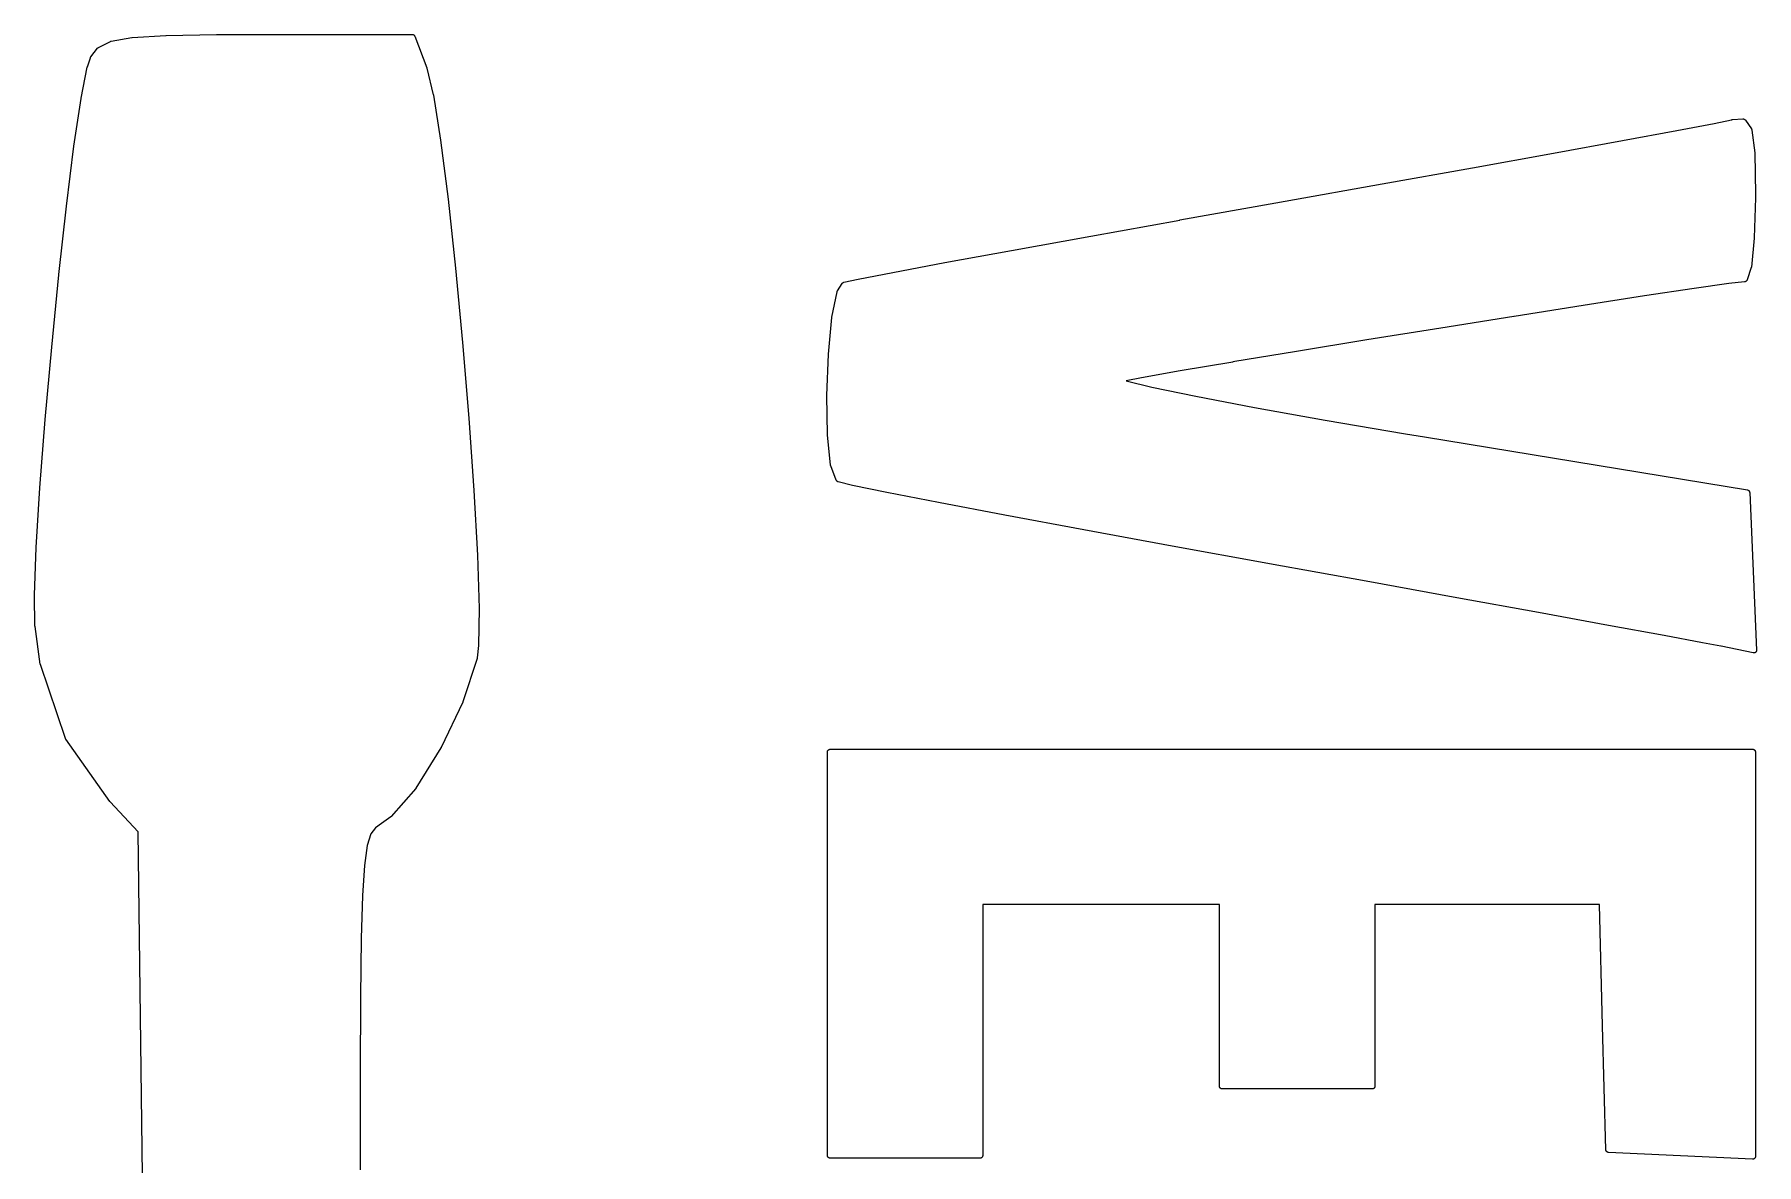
# Model space of a CAD drawing. Extents: x -1.2 to 49.3, y 2.3 to 45.6.
# Drawn here: x 37.21 to 40.371, y 19.074 to 21.149 of the extents above; entities that cross this region are included whole.
import ezdxf

# ---------------------------------------------------------------- set-up
doc = ezdxf.new("R2010")
doc.units = 0
doc.layers.add('BLACK', color=7, linetype='CONTINUOUS')

msp = doc.modelspace()

# ---------------------------------------------------------------- linework, layer by layer
at = {"layer": 'BLACK', "linetype": 'CONTINUOUS'}
for p, q in [((37.3893, 21.1436), (37.451, 21.1473)), ((37.451, 21.1473), (37.4511, 21.1473)), ((37.4511, 21.1473), (37.4512, 21.1473)), ((37.4512, 21.1473), (37.4513, 21.1473)), ((37.4513, 21.1473), (37.5438, 21.1488)), ((37.5438, 21.1488), (37.5439, 21.1488)), ((37.5439, 21.1488), (37.6207, 21.149)), ((37.6207, 21.149), (37.9033, 21.149)), ((37.9033, 21.149), (37.9033, 21.149)), ((37.9033, 21.149), (37.9034, 21.149)), ((37.9034, 21.149), (37.9038, 21.1489)), ((37.9038, 21.1489), (37.9042, 21.1489)), ((37.9042, 21.1489), (37.9043, 21.1489)), ((37.9043, 21.1489), (37.9044, 21.1489)), ((37.9044, 21.1489), (37.9047, 21.1487)), ((37.9047, 21.1487), (37.9052, 21.1486)), ((37.9052, 21.1486), (37.9052, 21.1486)), ((37.9052, 21.1486), (37.9053, 21.1485)), ((37.9053, 21.1485), (37.9056, 21.1483)), ((37.9056, 21.1483), (37.906, 21.1481)), ((37.906, 21.1481), (37.9061, 21.1481)), ((37.9061, 21.1481), (37.9061, 21.1481)), ((37.9061, 21.1481), (37.9065, 21.1478)), ((37.9065, 21.1478), (37.9068, 21.1475)), ((37.9068, 21.1475), (37.9068, 21.1475)), ((37.9068, 21.1475), (37.9068, 21.1474)), ((37.9068, 21.1474), (37.9071, 21.1471)), ((37.9071, 21.1471), (37.9074, 21.1467)), ((37.9074, 21.1467), (37.9074, 21.1467)), ((37.9074, 21.1467), (37.9074, 21.1466)), ((37.9074, 21.1466), (37.9076, 21.1462)), ((37.3132, 21.1076), (37.3256, 21.1237)), ((37.3256, 21.1237), (37.3257, 21.1237)), ((37.3257, 21.1237), (37.3258, 21.1238)), ((37.3258, 21.1239), (37.3261, 21.1241)), ((37.3258, 21.1238), (37.3258, 21.1239)), ((37.3261, 21.1241), (37.3264, 21.1244)), ((37.3264, 21.1244), (37.3265, 21.1245)), ((37.3265, 21.1245), (37.3268, 21.1248)), ((37.3265, 21.1245), (37.3265, 21.1245)), ((37.3268, 21.1248), (37.3272, 21.125)), ((37.3272, 21.125), (37.3273, 21.125)), ((37.3273, 21.1251), (37.3491, 21.1361)), ((37.3273, 21.125), (37.3273, 21.1251)), ((37.3491, 21.1361), (37.3492, 21.1362)), ((37.3492, 21.1362), (37.3493, 21.1362)), ((37.3493, 21.1362), (37.3495, 21.1363)), ((37.3495, 21.1363), (37.3498, 21.1364)), ((37.3498, 21.1364), (37.3501, 21.1365)), ((37.3501, 21.1365), (37.3503, 21.1365)), ((37.3503, 21.1365), (37.3505, 21.1366)), ((37.3505, 21.1366), (37.3887, 21.1435)), ((37.3887, 21.1435), (37.3887, 21.1435)), ((37.3887, 21.1435), (37.389, 21.1435)), ((37.389, 21.1435), (37.3893, 21.1436)), ((37.9076, 21.1462), (37.9078, 21.1459)), ((37.9078, 21.1459), (37.9078, 21.1458)), ((37.9078, 21.1458), (37.9079, 21.1458)), ((37.9079, 21.1458), (37.9298, 21.0876)), ((37.2954, 21.0318), (37.3067, 21.0891)), ((37.3067, 21.0891), (37.3068, 21.0892)), ((37.3068, 21.0895), (37.3069, 21.0898)), ((37.3068, 21.0892), (37.3068, 21.0895)), ((37.3069, 21.0898), (37.3125, 21.1061)), ((37.3125, 21.1062), (37.3126, 21.1065)), ((37.3125, 21.1061), (37.3125, 21.1062)), ((37.3126, 21.1065), (37.3127, 21.1067)), ((37.3127, 21.1067), (37.3128, 21.1069)), ((37.3128, 21.1069), (37.3129, 21.1071)), ((37.3129, 21.1071), (37.3131, 21.1073)), ((37.3131, 21.1073), (37.3132, 21.1076)), ((37.9298, 21.0876), (37.9299, 21.0875)), ((37.9299, 21.0875), (37.9299, 21.0872)), ((37.9299, 21.0872), (37.93, 21.087)), ((37.93, 21.087), (37.9419, 21.0381)), ((37.2824, 20.9439), (37.2953, 21.0315)), ((37.2953, 21.0315), (37.2954, 21.0316)), ((37.2954, 21.0317), (37.2954, 21.0318)), ((37.2954, 21.0316), (37.2954, 21.0317)), ((37.9419, 21.0381), (37.942, 21.038)), ((37.942, 21.038), (37.942, 21.0378)), ((37.942, 21.0378), (37.942, 21.0377)), ((37.942, 21.0377), (37.9552, 20.955)), ((40.2928, 20.9857), (40.3246, 20.9923)), ((40.3246, 20.9923), (40.3253, 20.9925)), ((40.3253, 20.9925), (40.3254, 20.9926)), ((40.3254, 20.9926), (40.3262, 20.9927)), ((40.3262, 20.9927), (40.3263, 20.9927)), ((40.3263, 20.9927), (40.3457, 20.9939)), ((40.3263, 20.9927), (40.3263, 20.9927)), ((40.3263, 20.9927), (40.3263, 20.9927)), ((40.3263, 20.9927), (40.3263, 20.9927)), ((40.3457, 20.9939), (40.3458, 20.9939)), ((40.3458, 20.9939), (40.3459, 20.9939)), ((40.3459, 20.9939), (40.3459, 20.9939)), ((40.3459, 20.9939), (40.3463, 20.9939)), ((40.3463, 20.9939), (40.3467, 20.9939)), ((40.3467, 20.9939), (40.3468, 20.9938)), ((40.3468, 20.9938), (40.3469, 20.9938)), ((40.3469, 20.9938), (40.3473, 20.9937)), ((40.3473, 20.9937), (40.3477, 20.9936)), ((40.3477, 20.9936), (40.3478, 20.9936)), ((40.3478, 20.9936), (40.3479, 20.9935)), ((40.3479, 20.9935), (40.3482, 20.9934)), ((40.3482, 20.9934), (40.3486, 20.9932)), ((40.3486, 20.9932), (40.3486, 20.9931)), ((40.3486, 20.9931), (40.3487, 20.9931)), ((40.3487, 20.9931), (40.349, 20.9928)), ((40.349, 20.9928), (40.3494, 20.9926)), ((40.3494, 20.9926), (40.3494, 20.9926)), ((40.3494, 20.9926), (40.3495, 20.9925)), ((40.3495, 20.9925), (40.3497, 20.9922)), ((40.3497, 20.9922), (40.35, 20.9919)), ((40.35, 20.9919), (40.3501, 20.9918)), ((40.3501, 20.9918), (40.3501, 20.9917)), ((40.3501, 20.9917), (40.3613, 20.9756)), ((40.1246, 20.9542), (40.2245, 20.9727)), ((40.2245, 20.9727), (40.2928, 20.9857)), ((40.2245, 20.9727), (40.2245, 20.9727)), ((40.3613, 20.9756), (40.3613, 20.9755)), ((40.3613, 20.9755), (40.3614, 20.9753)), ((40.3614, 20.9753), (40.3615, 20.9752)), ((40.3615, 20.9752), (40.3617, 20.9749)), ((40.3617, 20.9749), (40.3618, 20.9746)), ((40.3618, 20.9746), (40.3619, 20.9744)), ((40.3619, 20.9744), (40.3619, 20.9743)), ((40.3619, 20.9743), (40.362, 20.974)), ((40.362, 20.974), (40.3621, 20.9737)), ((40.3621, 20.9737), (40.3621, 20.9735)), ((40.3621, 20.9735), (40.3621, 20.9733)), ((40.3621, 20.9733), (40.3673, 20.9316)), ((37.2686, 20.8335), (37.2824, 20.9438)), ((37.2824, 20.9438), (37.2824, 20.9439)), ((37.2824, 20.9439), (37.2824, 20.9439)), ((37.2824, 20.9439), (37.2824, 20.9439)), ((37.9552, 20.955), (37.9552, 20.9549)), ((37.9552, 20.9549), (37.9552, 20.9549)), ((37.9552, 20.9549), (37.9552, 20.9549)), ((37.9552, 20.9549), (37.969, 20.8463)), ((39.8492, 20.9042), (39.9978, 20.931)), ((39.9978, 20.931), (40.1245, 20.9542)), ((39.9978, 20.931), (39.9978, 20.931)), ((40.1245, 20.9542), (40.1246, 20.9542)), ((40.3673, 20.9316), (40.3673, 20.9316)), ((40.3673, 20.9316), (40.3673, 20.9313)), ((40.3673, 20.9313), (40.3673, 20.9311)), ((40.3673, 20.9311), (40.3687, 20.8558)), ((39.6835, 20.8744), (39.8491, 20.9041)), ((39.8491, 20.9041), (39.8492, 20.9042)), ((39.8491, 20.9041), (39.8491, 20.9041)), ((39.8492, 20.9042), (39.8492, 20.9042)), ((39.8492, 20.9042), (39.8492, 20.9042)), ((39.5055, 20.8427), (39.6835, 20.8744)), ((39.6835, 20.8744), (39.6835, 20.8744)), ((39.6835, 20.8744), (39.6835, 20.8744)), ((37.2548, 20.708), (37.2686, 20.8334)), ((37.2686, 20.8334), (37.2686, 20.8335)), ((37.969, 20.8463), (37.969, 20.8463)), ((37.969, 20.8463), (37.969, 20.8463)), ((37.969, 20.8463), (37.969, 20.8463)), ((37.969, 20.8463), (37.9827, 20.7198)), ((39.312, 20.8083), (39.4883, 20.8397)), ((39.4883, 20.8397), (39.4883, 20.8397)), ((39.4883, 20.8397), (39.4883, 20.8397)), ((39.4883, 20.8397), (39.4883, 20.8397)), ((39.4883, 20.8397), (39.4884, 20.8397)), ((39.4884, 20.8397), (39.5055, 20.8427)), ((39.4884, 20.8397), (39.4884, 20.8397)), ((39.5055, 20.8427), (39.5055, 20.8427)), ((40.3687, 20.849), (40.3666, 20.7756)), ((40.3687, 20.8558), (40.3687, 20.8557)), ((40.3687, 20.8557), (40.3687, 20.8557)), ((40.3687, 20.8557), (40.3687, 20.8557)), ((40.3687, 20.8557), (40.3687, 20.8491)), ((40.3687, 20.8491), (40.3687, 20.849)), ((40.3687, 20.849), (40.3687, 20.849)), ((40.3687, 20.849), (40.3687, 20.849)), ((39.1487, 20.7789), (39.3119, 20.8082)), ((39.3119, 20.8082), (39.312, 20.8083)), ((39.312, 20.8083), (39.312, 20.8083)), ((39.0033, 20.7525), (39.1486, 20.7789)), ((39.1486, 20.7789), (39.1487, 20.7789)), ((40.3666, 20.7752), (40.3612, 20.7219)), ((40.3666, 20.7756), (40.3666, 20.7755)), ((40.3666, 20.7755), (40.3666, 20.7753)), ((40.3666, 20.7753), (40.3666, 20.7752)), ((38.8806, 20.73), (39.0033, 20.7525)), ((39.0033, 20.7525), (39.0033, 20.7525)), ((39.0033, 20.7525), (39.0033, 20.7525)), ((37.2415, 20.575), (37.2548, 20.7079)), ((37.2548, 20.7079), (37.2548, 20.708)), ((37.2548, 20.708), (37.2548, 20.708)), ((37.9827, 20.7198), (37.9827, 20.7197)), ((37.9827, 20.7197), (37.9827, 20.7197)), ((37.9827, 20.7197), (37.9957, 20.5833)), ((38.722, 20.6999), (38.7852, 20.7122)), ((38.7852, 20.7122), (38.7853, 20.7122)), ((38.7853, 20.7122), (38.8805, 20.73)), ((38.7853, 20.7122), (38.7853, 20.7122)), ((38.8805, 20.73), (38.8806, 20.73)), ((38.8806, 20.73), (38.8806, 20.73)), ((40.3609, 20.7208), (40.3533, 20.6983)), ((40.361, 20.7209), (40.3609, 20.7209)), ((40.3609, 20.7209), (40.3609, 20.7208)), ((40.3611, 20.7214), (40.361, 20.7209)), ((40.3612, 20.7218), (40.3611, 20.7214)), ((40.3612, 20.7219), (40.3612, 20.7219)), ((40.3612, 20.7219), (40.3612, 20.7218)), ((40.3612, 20.7218), (40.3612, 20.7218)), ((38.6736, 20.6301), (38.6832, 20.6766)), ((38.6832, 20.6767), (38.6833, 20.6771)), ((38.6832, 20.6766), (38.6832, 20.6767)), ((38.6833, 20.6771), (38.6834, 20.6775)), ((38.6834, 20.6775), (38.6835, 20.6775)), ((38.6835, 20.6776), (38.6837, 20.678)), ((38.6835, 20.6775), (38.6835, 20.6776)), ((38.6837, 20.678), (38.6839, 20.6783)), ((38.6839, 20.6783), (38.6926, 20.692)), ((38.6926, 20.692), (38.6929, 20.6924)), ((38.6926, 20.692), (38.6926, 20.692)), ((38.6929, 20.6924), (38.6932, 20.6928)), ((38.6932, 20.6928), (38.6936, 20.6931)), ((38.6932, 20.6928), (38.6932, 20.6928)), ((38.6932, 20.6928), (38.6932, 20.6928)), ((38.6936, 20.6931), (38.6939, 20.6934)), ((38.6939, 20.6934), (38.694, 20.6934)), ((38.694, 20.6934), (38.6945, 20.6937)), ((38.694, 20.6934), (38.694, 20.6934)), ((38.6945, 20.6937), (38.6948, 20.6939)), ((38.6948, 20.6939), (38.6953, 20.694)), ((38.6948, 20.6939), (38.6948, 20.6939)), ((38.6948, 20.6939), (38.6948, 20.6939)), ((38.6953, 20.694), (38.6957, 20.6942)), ((38.6957, 20.6942), (38.7219, 20.6999)), ((38.7219, 20.6999), (38.722, 20.6999)), ((38.722, 20.6999), (38.722, 20.6999)), ((38.722, 20.6999), (38.722, 20.6999)), ((40.2563, 20.6826), (40.1649, 20.6689)), ((40.3196, 20.6916), (40.2563, 20.6826)), ((40.3483, 20.6947), (40.3196, 20.6916)), ((40.3485, 20.6948), (40.3483, 20.6947)), ((40.3487, 20.6948), (40.3485, 20.6948)), ((40.3488, 20.6948), (40.3487, 20.6948)), ((40.3496, 20.695), (40.3488, 20.6948)), ((40.3497, 20.695), (40.3496, 20.695)), ((40.3498, 20.695), (40.3497, 20.695)), ((40.3501, 20.6952), (40.3498, 20.695)), ((40.3505, 20.6953), (40.3501, 20.6952)), ((40.3506, 20.6953), (40.3505, 20.6953)), ((40.3507, 20.6954), (40.3506, 20.6953)), ((40.351, 20.6956), (40.3507, 20.6954)), ((40.3514, 20.6957), (40.351, 20.6956)), ((40.3515, 20.6958), (40.3514, 20.6957)), ((40.3518, 20.6961), (40.3515, 20.6959)), ((40.3515, 20.6959), (40.3515, 20.6958)), ((40.3521, 20.6964), (40.3518, 20.6961)), ((40.3522, 20.6965), (40.3521, 20.6964)), ((40.3523, 20.6965), (40.3522, 20.6965)), ((40.3525, 20.6968), (40.3523, 20.6965)), ((40.3527, 20.6971), (40.3525, 20.6968)), ((40.3528, 20.6972), (40.3527, 20.6971)), ((40.353, 20.6977), (40.3528, 20.6973)), ((40.3528, 20.6973), (40.3528, 20.6972)), ((40.3532, 20.698), (40.353, 20.6977)), ((40.3533, 20.6982), (40.3532, 20.6981)), ((40.3532, 20.6981), (40.3532, 20.698)), ((40.3533, 20.6983), (40.3533, 20.6982)), ((40.0523, 20.6514), (39.9255, 20.6314)), ((40.0524, 20.6514), (40.0523, 20.6514)), ((40.0523, 20.6514), (40.0523, 20.6514)), ((40.1649, 20.6689), (40.0524, 20.6514)), ((40.1649, 20.6689), (40.1649, 20.6689)), ((38.6672, 20.5621), (38.6735, 20.6295)), ((38.6735, 20.6296), (38.6736, 20.6299)), ((38.6735, 20.6295), (38.6735, 20.6296)), ((38.6736, 20.6299), (38.6736, 20.6301)), ((39.791, 20.61), (39.6556, 20.5881)), ((39.9254, 20.6314), (39.791, 20.61)), ((39.791, 20.61), (39.791, 20.61)), ((39.9255, 20.6314), (39.9254, 20.6314)), ((39.9254, 20.6314), (39.9254, 20.6314)), ((37.9957, 20.5833), (37.9957, 20.5832)), ((37.9957, 20.5832), (38.0072, 20.4447)), ((39.6556, 20.5881), (39.5263, 20.5669)), ((39.6556, 20.5881), (39.6556, 20.5881)), ((37.2297, 20.4421), (37.2415, 20.575)), ((37.2415, 20.575), (37.2415, 20.575)), ((37.2415, 20.575), (37.2415, 20.575)), ((38.6644, 20.486), (38.6671, 20.5619)), ((38.6671, 20.5619), (38.6672, 20.562)), ((38.6671, 20.5619), (38.6671, 20.5619)), ((38.6672, 20.562), (38.6672, 20.5621)), ((39.4096, 20.5475), (39.3126, 20.5311)), ((39.4097, 20.5476), (39.4096, 20.5475)), ((39.4096, 20.5475), (39.4096, 20.5475)), ((39.5262, 20.5669), (39.4097, 20.5476)), ((39.5263, 20.5669), (39.5262, 20.5669)), ((39.5262, 20.5669), (39.5262, 20.5669)), ((39.5263, 20.5669), (39.5263, 20.5669)), ((39.5263, 20.5669), (39.5263, 20.5669)), ((39.2419, 20.5185), (39.2139, 20.513)), ((39.3126, 20.5311), (39.2419, 20.5185)), ((39.3126, 20.5311), (39.3126, 20.5311)), ((38.6644, 20.4859), (38.6644, 20.486)), ((38.6644, 20.4858), (38.6644, 20.4859)), ((38.6644, 20.4859), (38.6644, 20.4859)), ((38.6655, 20.414), (38.6644, 20.4858)), ((39.2139, 20.513), (39.2609, 20.5014)), ((39.2609, 20.5014), (39.3414, 20.4846)), ((39.3414, 20.4846), (39.4491, 20.4642)), ((39.4491, 20.4642), (39.4491, 20.4642)), ((39.4491, 20.4642), (39.5791, 20.441)), ((37.22, 20.3168), (37.2297, 20.442)), ((37.2297, 20.442), (37.2297, 20.4421)), ((37.2297, 20.4421), (37.2297, 20.4421)), ((38.0072, 20.4447), (38.0072, 20.4446)), ((38.0072, 20.4446), (38.0165, 20.3119)), ((39.5791, 20.441), (39.7265, 20.4159)), ((38.6655, 20.4138), (38.6655, 20.414)), ((38.6655, 20.4137), (38.6655, 20.4138)), ((38.6656, 20.4136), (38.6655, 20.4137)), ((38.6711, 20.3583), (38.6656, 20.4136)), ((39.7265, 20.4159), (39.7265, 20.4159)), ((39.7265, 20.4159), (39.7612, 20.4102)), ((39.7612, 20.4102), (39.7612, 20.4102)), ((39.7612, 20.4102), (40.3539, 20.3128)), ((38.6711, 20.3581), (38.6711, 20.3583)), ((38.6711, 20.358), (38.6711, 20.3581)), ((38.6712, 20.3576), (38.6711, 20.358)), ((38.6712, 20.3573), (38.6712, 20.3576)), ((38.6713, 20.3572), (38.6712, 20.3573)), ((38.6713, 20.357), (38.6713, 20.3572)), ((38.6714, 20.357), (38.6713, 20.357)), ((38.6816, 20.3305), (38.6714, 20.357)), ((38.6817, 20.3302), (38.6816, 20.3305)), ((38.6818, 20.3299), (38.6817, 20.3302)), ((38.6819, 20.3298), (38.6818, 20.3299)), ((38.682, 20.3297), (38.6819, 20.3298)), ((38.6822, 20.3294), (38.682, 20.3297)), ((38.6824, 20.3291), (38.6822, 20.3294)), ((38.6825, 20.329), (38.6824, 20.3291)), ((38.6826, 20.3289), (38.6825, 20.329)), ((38.6829, 20.3287), (38.6826, 20.3289)), ((38.6831, 20.3285), (38.6829, 20.3287)), ((38.6832, 20.3284), (38.6831, 20.3285)), ((38.6833, 20.3283), (38.6832, 20.3284)), ((38.6836, 20.3281), (38.6833, 20.3283)), ((38.6839, 20.3279), (38.6836, 20.3281)), ((38.684, 20.3279), (38.6839, 20.3279)), ((38.6843, 20.3277), (38.684, 20.3279)), ((38.6844, 20.3277), (38.6843, 20.3277)), ((38.6843, 20.3277), (38.6843, 20.3277)), ((38.6848, 20.3275), (38.6844, 20.3277)), ((38.6852, 20.3274), (38.6848, 20.3275)), ((38.6853, 20.3273), (38.6852, 20.3274)), ((38.6852, 20.3274), (38.6852, 20.3274)), ((38.7114, 20.321), (38.6853, 20.3273)), ((38.6853, 20.3273), (38.6853, 20.3273)), ((37.2131, 20.2068), (37.22, 20.3167)), ((37.22, 20.3167), (37.22, 20.3168)), ((37.22, 20.3168), (37.22, 20.3168)), ((38.0165, 20.3119), (38.0165, 20.3118)), ((38.0165, 20.3118), (38.0165, 20.3118)), ((38.0165, 20.3118), (38.0231, 20.1928)), ((38.7115, 20.321), (38.7114, 20.321)), ((38.7116, 20.321), (38.7115, 20.321)), ((38.7115, 20.321), (38.7115, 20.321)), ((38.7743, 20.3082), (38.7116, 20.321)), ((38.7744, 20.3082), (38.7743, 20.3082)), ((38.7743, 20.3082), (38.7743, 20.3082)), ((38.8691, 20.2898), (38.7744, 20.3082)), ((40.3539, 20.3128), (40.354, 20.3128)), ((40.354, 20.3128), (40.3544, 20.3127)), ((40.3544, 20.3127), (40.3548, 20.3126)), ((40.3548, 20.3126), (40.3549, 20.3125)), ((40.3549, 20.3125), (40.3549, 20.3125)), ((40.3549, 20.3125), (40.3553, 20.3123)), ((40.3553, 20.3123), (40.3557, 20.3121)), ((40.3557, 20.3121), (40.3557, 20.3121)), ((40.3557, 20.3121), (40.3558, 20.3121)), ((40.3558, 20.3121), (40.3561, 20.3118)), ((40.3561, 20.3118), (40.3565, 20.3115)), ((40.3565, 20.3115), (40.3565, 20.3115)), ((40.3565, 20.3115), (40.3565, 20.3115)), ((40.3565, 20.3115), (40.3568, 20.3112)), ((40.3568, 20.3112), (40.3571, 20.3108)), ((40.3571, 20.3108), (40.3571, 20.3108)), ((40.3571, 20.3108), (40.3572, 20.3107)), ((40.3572, 20.3107), (40.3574, 20.3104)), ((40.3574, 20.3104), (40.3576, 20.31)), ((40.3576, 20.31), (40.3576, 20.3099)), ((40.3576, 20.3099), (40.3577, 20.3099)), ((40.3577, 20.3099), (40.3578, 20.3095)), ((40.3578, 20.3095), (40.3579, 20.3091)), ((40.3579, 20.3091), (40.3579, 20.309)), ((40.3579, 20.309), (40.358, 20.309)), ((40.358, 20.309), (40.358, 20.3085)), ((40.358, 20.3085), (40.3581, 20.3081)), ((40.3581, 20.3081), (40.3707, 20.0186)), ((38.8692, 20.2898), (38.8691, 20.2898)), ((38.8691, 20.2898), (38.8691, 20.2898)), ((38.9911, 20.2666), (38.8692, 20.2898)), ((38.9912, 20.2666), (38.9911, 20.2666)), ((38.9911, 20.2666), (38.9911, 20.2666)), ((39.1357, 20.2396), (38.9912, 20.2666)), ((39.1358, 20.2396), (39.1357, 20.2396)), ((39.1357, 20.2396), (39.1357, 20.2396)), ((39.2981, 20.2097), (39.1358, 20.2396)), ((37.2098, 20.1195), (37.2131, 20.2067)), ((37.2131, 20.2067), (37.2131, 20.2068)), ((37.2131, 20.2068), (37.2131, 20.2068)), ((37.2131, 20.2067), (37.2131, 20.2067)), ((39.2982, 20.2097), (39.2981, 20.2097)), ((39.2981, 20.2097), (39.2981, 20.2097)), ((39.4738, 20.1777), (39.2982, 20.2097)), ((38.0231, 20.1928), (38.0231, 20.1927)), ((38.0231, 20.1927), (38.0231, 20.1927)), ((38.0231, 20.1927), (38.0231, 20.1927)), ((38.0231, 20.1927), (38.0262, 20.0953)), ((39.4766, 20.1772), (39.4738, 20.1777)), ((39.4738, 20.1777), (39.4738, 20.1777)), ((39.6543, 20.145), (39.4766, 20.1772)), ((39.8205, 20.1147), (39.6543, 20.145)), ((39.6543, 20.145), (39.6543, 20.145)), ((37.2098, 20.1194), (37.2098, 20.1195)), ((37.2098, 20.1193), (37.2098, 20.1194)), ((37.2108, 20.0625), (37.2098, 20.1193)), ((37.2098, 20.1193), (37.2098, 20.1193)), ((39.8206, 20.1147), (39.8205, 20.1147)), ((39.9705, 20.0874), (39.8206, 20.1147)), ((38.0262, 20.0951), (38.0251, 20.0273)), ((38.0262, 20.0953), (38.0262, 20.0953)), ((38.0262, 20.0953), (38.0262, 20.0952)), ((38.0262, 20.0952), (38.0262, 20.0951)), ((39.9706, 20.0874), (39.9705, 20.0874)), ((39.9705, 20.0874), (39.9705, 20.0874)), ((39.9705, 20.0874), (39.9705, 20.0874)), ((39.9705, 20.0874), (39.9705, 20.0874)), ((40.099, 20.0639), (39.9706, 20.0874)), ((37.2109, 20.0623), (37.2108, 20.0625)), ((37.2109, 20.062), (37.2109, 20.0623)), ((37.2109, 20.0619), (37.2109, 20.062)), ((37.2206, 19.9929), (37.2109, 20.0619)), ((40.0991, 20.0639), (40.099, 20.0639)), ((40.099, 20.0639), (40.099, 20.0639)), ((40.2011, 20.0452), (40.0991, 20.0639)), ((40.2716, 20.0321), (40.2011, 20.0452)), ((40.2011, 20.0452), (40.2011, 20.0452)), ((38.0251, 20.0268), (38.0224, 20.0044)), ((38.0251, 20.0273), (38.0251, 20.0273)), ((38.0251, 20.0273), (38.0251, 20.027)), ((38.0251, 20.027), (38.0251, 20.0268)), ((40.3054, 20.0256), (40.2716, 20.0321)), ((40.3055, 20.0256), (40.3054, 20.0256)), ((40.3647, 20.0135), (40.3055, 20.0256)), ((40.3648, 20.0134), (40.3647, 20.0135)), ((40.3649, 20.0134), (40.3648, 20.0134)), ((40.3653, 20.0134), (40.3649, 20.0134)), ((40.3657, 20.0134), (40.3653, 20.0134)), ((40.3658, 20.0134), (40.3657, 20.0134)), ((40.3659, 20.0134), (40.3658, 20.0134)), ((40.3662, 20.0134), (40.3659, 20.0134)), ((40.3666, 20.0134), (40.3662, 20.0134)), ((40.3667, 20.0135), (40.3666, 20.0134)), ((40.3668, 20.0135), (40.3667, 20.0135)), ((40.3672, 20.0136), (40.3668, 20.0135)), ((40.3676, 20.0137), (40.3672, 20.0136)), ((40.3677, 20.0138), (40.3676, 20.0137)), ((40.3678, 20.0138), (40.3677, 20.0138)), ((40.3681, 20.014), (40.3678, 20.0138)), ((40.3684, 20.0142), (40.3681, 20.014)), ((40.3685, 20.0142), (40.3684, 20.0142)), ((40.3686, 20.0143), (40.3685, 20.0142)), ((40.3689, 20.0145), (40.3686, 20.0143)), ((40.3692, 20.0148), (40.3689, 20.0145)), ((40.3693, 20.0149), (40.3692, 20.0148)), ((40.3696, 20.0152), (40.3693, 20.0149)), ((40.3693, 20.0149), (40.3693, 20.0149)), ((40.3698, 20.0155), (40.3696, 20.0152)), ((40.3699, 20.0156), (40.3698, 20.0155)), ((40.3701, 20.0161), (40.3699, 20.0157)), ((40.3699, 20.0157), (40.3699, 20.0156)), ((40.3703, 20.0164), (40.3701, 20.0161)), ((40.3704, 20.0166), (40.3703, 20.0165)), ((40.3703, 20.0165), (40.3703, 20.0164)), ((40.3705, 20.0169), (40.3704, 20.0166)), ((40.3706, 20.0173), (40.3705, 20.0169)), ((40.3707, 20.0183), (40.3706, 20.0179)), ((40.3706, 20.0179), (40.3706, 20.0175)), ((40.3706, 20.0175), (40.3706, 20.0174)), ((40.3706, 20.0174), (40.3706, 20.0173)), ((40.3707, 20.0186), (40.3707, 20.0185)), ((40.3707, 20.0185), (40.3707, 20.0184)), ((40.3707, 20.0184), (40.3707, 20.0183)), ((37.2207, 19.9925), (37.2206, 19.9929)), ((37.2208, 19.9921), (37.2207, 19.9925)), ((37.2208, 19.992), (37.2208, 19.9921)), ((37.2666, 19.8566), (37.2208, 19.992)), ((38.0222, 20.0035), (37.9962, 19.9236)), ((38.0223, 20.0039), (38.0222, 20.0035)), ((38.0224, 20.0044), (38.0223, 20.0039)), ((38.0224, 20.0044), (38.0224, 20.0044)), ((37.996, 19.923), (37.9563, 19.8396)), ((37.9961, 19.9232), (37.996, 19.923)), ((37.9962, 19.9235), (37.9961, 19.9232)), ((37.9962, 19.9236), (37.9962, 19.9235)), ((37.2666, 19.8564), (37.2666, 19.8566)), ((37.2667, 19.8562), (37.2666, 19.8564)), ((37.2668, 19.8559), (37.2667, 19.8562)), ((37.267, 19.8557), (37.2668, 19.8559)), ((37.2671, 19.8555), (37.267, 19.8557)), ((37.2672, 19.8553), (37.2671, 19.8555)), ((37.3481, 19.7405), (37.2672, 19.8553)), ((37.2672, 19.8553), (37.2672, 19.8553)), ((37.956, 19.8391), (37.91, 19.7652)), ((37.9561, 19.8393), (37.956, 19.8391)), ((37.9563, 19.8395), (37.9561, 19.8393)), ((37.9563, 19.8396), (37.9563, 19.8395)), ((38.6653, 19.8317), (38.6654, 19.8322)), ((38.6653, 19.0908), (38.6653, 19.8317)), ((38.6654, 19.8327), (38.6656, 19.8332)), ((38.6654, 19.8322), (38.6654, 19.8327)), ((38.6654, 19.8327), (38.6654, 19.8327)), ((38.6654, 19.8327), (38.6654, 19.8327)), ((38.6656, 19.8332), (38.6657, 19.8336)), ((38.6657, 19.8336), (38.666, 19.8341)), ((38.6657, 19.8336), (38.6657, 19.8336)), ((38.6657, 19.8336), (38.6657, 19.8336)), ((38.666, 19.8341), (38.6662, 19.8345)), ((38.6662, 19.8345), (38.6665, 19.8349)), ((38.6662, 19.8345), (38.6662, 19.8345)), ((38.6662, 19.8345), (38.6662, 19.8345)), ((38.6665, 19.8349), (38.6668, 19.8352)), ((38.6668, 19.8352), (38.6672, 19.8355)), ((38.6668, 19.8352), (38.6668, 19.8352)), ((38.6668, 19.8352), (38.6668, 19.8352)), ((38.6672, 19.8355), (38.6676, 19.8358)), ((38.6676, 19.8359), (38.668, 19.8361)), ((38.6676, 19.8358), (38.6676, 19.8359)), ((38.6676, 19.8358), (38.6676, 19.8358)), ((38.668, 19.8361), (38.6684, 19.8363)), ((38.6684, 19.8363), (38.6684, 19.8363)), ((38.6684, 19.8363), (38.6685, 19.8363)), ((38.6685, 19.8363), (38.6689, 19.8364)), ((38.6689, 19.8364), (38.6694, 19.8366)), ((38.6694, 19.8366), (38.6694, 19.8366)), ((38.6694, 19.8366), (38.6694, 19.8366)), ((38.6694, 19.8366), (38.6698, 19.8366)), ((38.6698, 19.8366), (38.6703, 19.8367)), ((38.6703, 19.8367), (40.3637, 19.8367)), ((40.3637, 19.8367), (40.3642, 19.8366)), ((40.3642, 19.8366), (40.3647, 19.8366)), ((40.3647, 19.8366), (40.3647, 19.8366)), ((40.3647, 19.8366), (40.3647, 19.8366)), ((40.3647, 19.8366), (40.3652, 19.8364)), ((40.3652, 19.8364), (40.3656, 19.8363)), ((40.3656, 19.8363), (40.3656, 19.8363)), ((40.3656, 19.8363), (40.3656, 19.8363)), ((40.3656, 19.8363), (40.3661, 19.836)), ((40.3661, 19.836), (40.3665, 19.8358)), ((40.3665, 19.8358), (40.3665, 19.8358)), ((40.3665, 19.8358), (40.3665, 19.8358)), ((40.3665, 19.8358), (40.3669, 19.8355)), ((40.3669, 19.8355), (40.3672, 19.8352)), ((40.3672, 19.8352), (40.3672, 19.8352)), ((40.3672, 19.8352), (40.3672, 19.8352)), ((40.3672, 19.8352), (40.3675, 19.8348)), ((40.3675, 19.8348), (40.3678, 19.8344)), ((40.3678, 19.8344), (40.3678, 19.8344)), ((40.3678, 19.8344), (40.3678, 19.8344)), ((40.3678, 19.8344), (40.3681, 19.834)), ((40.3681, 19.834), (40.3683, 19.8336)), ((40.3683, 19.8336), (40.3683, 19.8336)), ((40.3683, 19.8336), (40.3683, 19.8335)), ((40.3683, 19.8335), (40.3684, 19.8331)), ((40.3684, 19.8331), (40.3686, 19.8326)), ((40.3686, 19.8326), (40.3686, 19.8326)), ((40.3686, 19.8326), (40.3686, 19.8326)), ((40.3686, 19.8326), (40.3686, 19.8322)), ((40.3686, 19.8322), (40.3687, 19.8317)), ((40.3687, 19.8317), (40.3687, 19.0887)), ((37.9096, 19.7645), (37.8647, 19.7129)), ((37.9098, 19.7648), (37.9096, 19.7645)), ((37.91, 19.7651), (37.9098, 19.7648)), ((37.91, 19.7652), (37.91, 19.7651)), ((37.3483, 19.7403), (37.3481, 19.7405)), ((37.3485, 19.74), (37.3483, 19.7403)), ((37.4001, 19.6848), (37.3485, 19.74)), ((37.3485, 19.74), (37.3485, 19.74)), ((37.8358, 19.6926), (37.8274, 19.681)), ((37.847, 19.7002), (37.8358, 19.6926)), ((37.8471, 19.7002), (37.847, 19.7002)), ((37.847, 19.7002), (37.847, 19.7002)), ((37.847, 19.7002), (37.847, 19.7002)), ((37.8638, 19.7122), (37.8471, 19.7002)), ((37.8639, 19.7122), (37.8638, 19.7122)), ((37.8643, 19.7125), (37.8639, 19.7122)), ((37.8639, 19.7122), (37.8639, 19.7122)), ((37.8646, 19.7128), (37.8643, 19.7125)), ((37.8647, 19.7129), (37.8646, 19.7128)), ((37.8646, 19.7128), (37.8646, 19.7128)), ((37.8647, 19.7129), (37.8647, 19.7129)), ((37.4112, 18.8332), (37.4001, 19.6848)), ((37.8274, 19.681), (37.8206, 19.6596)), ((37.8206, 19.6596), (37.8154, 19.6234)), ((37.8154, 19.6234), (37.8118, 19.568)), ((37.8118, 19.568), (37.8095, 19.489)), ((39.385, 19.5515), (38.9505, 19.5515)), ((38.9505, 19.5515), (38.9505, 19.0908)), ((39.385, 19.2178), (39.385, 19.5515)), ((40.0822, 19.5515), (39.6702, 19.5515)), ((39.6702, 19.5515), (39.6702, 19.2178)), ((40.0881, 19.3289), (40.0822, 19.5515)), ((37.8095, 19.489), (37.8082, 19.3818)), ((37.8082, 19.3818), (37.8076, 19.2418)), ((40.0881, 19.3288), (40.0881, 19.3289)), ((40.0881, 19.3289), (40.0881, 19.3289)), ((40.0941, 19.1013), (40.0881, 19.3288)), ((37.8076, 19.2418), (37.8075, 19.0643)), ((37.8076, 19.2418), (37.8076, 19.2418)), ((39.385, 19.2173), (39.385, 19.2178)), ((39.3851, 19.2169), (39.385, 19.2173)), ((39.3852, 19.2164), (39.3851, 19.2169)), ((39.3851, 19.2169), (39.3851, 19.2169)), ((39.3851, 19.2169), (39.3851, 19.2169)), ((39.3854, 19.216), (39.3852, 19.2164)), ((39.3854, 19.2159), (39.3854, 19.216)), ((39.3856, 19.2155), (39.3854, 19.2159)), ((39.3854, 19.2159), (39.3854, 19.2159)), ((39.3858, 19.2151), (39.3856, 19.2155)), ((39.3862, 19.2147), (39.3858, 19.2151)), ((39.3858, 19.2151), (39.3858, 19.2151)), ((39.3858, 19.2151), (39.3858, 19.2151)), ((39.3864, 19.2143), (39.3862, 19.2147)), ((39.3865, 19.2143), (39.3864, 19.2143)), ((39.3864, 19.2143), (39.3864, 19.2143)), ((39.3868, 19.214), (39.3865, 19.2143)), ((39.3872, 19.2137), (39.3868, 19.214)), ((39.3875, 19.2135), (39.3872, 19.2137)), ((39.3872, 19.2137), (39.3872, 19.2137)), ((39.3872, 19.2137), (39.3872, 19.2137)), ((39.388, 19.2132), (39.3875, 19.2135)), ((39.3881, 19.2132), (39.388, 19.2132)), ((39.388, 19.2132), (39.388, 19.2132)), ((39.3884, 19.2131), (39.3881, 19.2132)), ((39.389, 19.2129), (39.3884, 19.2131)), ((39.3894, 19.2129), (39.389, 19.2129)), ((39.389, 19.2129), (39.389, 19.2129)), ((39.389, 19.2129), (39.389, 19.2129)), ((39.3899, 19.2128), (39.3894, 19.2129)), ((39.6652, 19.2128), (39.3899, 19.2128)), ((39.6657, 19.2129), (39.6652, 19.2128)), ((39.6661, 19.2129), (39.6657, 19.2129)), ((39.6666, 19.2131), (39.6661, 19.2129)), ((39.6661, 19.2129), (39.6661, 19.2129)), ((39.6661, 19.2129), (39.6661, 19.2129)), ((39.667, 19.2132), (39.6666, 19.2131)), ((39.6671, 19.2132), (39.667, 19.2132)), ((39.6675, 19.2134), (39.6671, 19.2132)), ((39.6671, 19.2132), (39.6671, 19.2132)), ((39.6679, 19.2136), (39.6675, 19.2134)), ((39.6683, 19.214), (39.6679, 19.2137)), ((39.6679, 19.2137), (39.6679, 19.2137)), ((39.6679, 19.2137), (39.6679, 19.2136)), ((39.6687, 19.2143), (39.6683, 19.214)), ((39.669, 19.2146), (39.6687, 19.2143)), ((39.6687, 19.2143), (39.6687, 19.2143)), ((39.6687, 19.2143), (39.6687, 19.2143)), ((39.6693, 19.215), (39.669, 19.2146)), ((39.6695, 19.2154), (39.6693, 19.215)), ((39.6693, 19.215), (39.6693, 19.215)), ((39.6693, 19.215), (39.6693, 19.215)), ((39.6698, 19.2159), (39.6695, 19.2154)), ((39.6699, 19.2163), (39.6698, 19.2159)), ((39.6698, 19.2159), (39.6698, 19.2159)), ((39.6698, 19.2159), (39.6698, 19.2159)), ((39.6701, 19.2168), (39.6699, 19.2163)), ((39.6702, 19.2178), (39.6701, 19.2173)), ((39.6701, 19.2173), (39.6701, 19.2168)), ((39.6701, 19.2168), (39.6701, 19.2168)), ((39.6701, 19.2168), (39.6701, 19.2168)), ((40.0941, 19.101), (40.0941, 19.1013)), ((40.0941, 19.1007), (40.0941, 19.101)), ((40.0942, 19.1005), (40.0941, 19.1007)), ((40.0942, 19.1003), (40.0942, 19.1005)), ((40.0943, 19.1), (40.0942, 19.1003)), ((40.0944, 19.0998), (40.0943, 19.1)), ((40.0944, 19.0996), (40.0944, 19.0998)), ((40.0945, 19.0994), (40.0944, 19.0996)), ((40.0947, 19.0991), (40.0945, 19.0994)), ((40.0948, 19.0989), (40.0947, 19.0991)), ((40.0949, 19.0987), (40.0948, 19.0989)), ((40.095, 19.0985), (40.0949, 19.0987)), ((40.0952, 19.0983), (40.095, 19.0985)), ((40.0953, 19.0981), (40.0952, 19.0983)), ((40.0955, 19.098), (40.0953, 19.0981)), ((40.0956, 19.0978), (40.0955, 19.098)), ((40.0959, 19.0976), (40.0956, 19.0978)), ((40.0961, 19.0974), (40.0959, 19.0976)), ((40.0962, 19.0973), (40.0961, 19.0974)), ((40.0964, 19.0972), (40.0962, 19.0973)), ((40.0966, 19.0971), (40.0964, 19.0972)), ((40.0969, 19.0969), (40.0966, 19.0971)), ((40.0971, 19.0968), (40.0969, 19.0969)), ((40.0973, 19.0968), (40.0971, 19.0968)), ((40.0975, 19.0967), (40.0973, 19.0968)), ((40.0978, 19.0966), (40.0975, 19.0967)), ((40.098, 19.0965), (40.0978, 19.0966)), ((40.0982, 19.0965), (40.098, 19.0965)), ((40.0985, 19.0965), (40.0982, 19.0965)), ((40.0988, 19.0964), (40.0985, 19.0965)), ((40.2311, 19.0901), (40.0988, 19.0964)), ((40.0988, 19.0964), (40.0988, 19.0964)), ((38.6654, 19.0904), (38.6653, 19.0908)), ((38.6654, 19.0899), (38.6654, 19.0904)), ((38.6656, 19.0894), (38.6654, 19.0899)), ((38.6654, 19.0899), (38.6654, 19.0899)), ((38.6654, 19.0899), (38.6654, 19.0899)), ((38.6657, 19.089), (38.6656, 19.0894)), ((38.6657, 19.0889), (38.6657, 19.089)), ((38.6659, 19.0885), (38.6657, 19.0889)), ((38.6657, 19.0889), (38.6657, 19.0889)), ((38.6661, 19.0881), (38.6659, 19.0885)), ((38.6662, 19.0881), (38.6661, 19.0881)), ((38.6665, 19.0877), (38.6662, 19.0881)), ((38.6662, 19.0881), (38.6662, 19.0881)), ((38.6668, 19.0873), (38.6665, 19.0877)), ((38.6671, 19.087), (38.6668, 19.0873)), ((38.6668, 19.0873), (38.6668, 19.0873)), ((38.6668, 19.0873), (38.6668, 19.0873)), ((38.6675, 19.0867), (38.6671, 19.087)), ((38.6679, 19.0865), (38.6675, 19.0867)), ((38.6675, 19.0867), (38.6675, 19.0867)), ((38.6675, 19.0867), (38.6675, 19.0867)), ((38.6684, 19.0862), (38.6679, 19.0865)), ((38.6688, 19.0861), (38.6684, 19.0862)), ((38.6684, 19.0862), (38.6684, 19.0862)), ((38.6684, 19.0862), (38.6684, 19.0862)), ((38.6693, 19.0859), (38.6688, 19.0861)), ((38.6698, 19.0859), (38.6693, 19.0859)), ((38.6693, 19.0859), (38.6693, 19.0859)), ((38.6693, 19.0859), (38.6693, 19.0859)), ((38.6703, 19.0858), (38.6698, 19.0859)), ((38.9455, 19.0858), (38.6703, 19.0858)), ((38.946, 19.0859), (38.9455, 19.0858)), ((38.9464, 19.0859), (38.946, 19.0859)), ((38.9465, 19.0859), (38.9464, 19.0859)), ((38.947, 19.0861), (38.9465, 19.0859)), ((38.9465, 19.0859), (38.9465, 19.0859)), ((38.9474, 19.0862), (38.947, 19.0861)), ((38.9478, 19.0864), (38.9474, 19.0862)), ((38.9474, 19.0862), (38.9474, 19.0862)), ((38.9474, 19.0862), (38.9474, 19.0862)), ((38.9482, 19.0866), (38.9478, 19.0864)), ((38.9483, 19.0867), (38.9482, 19.0866)), ((38.9487, 19.087), (38.9483, 19.0867)), ((38.9483, 19.0867), (38.9483, 19.0867)), ((38.949, 19.0873), (38.9487, 19.087)), ((38.9493, 19.0876), (38.949, 19.0873)), ((38.949, 19.0873), (38.949, 19.0873)), ((38.949, 19.0873), (38.949, 19.0873)), ((38.9496, 19.088), (38.9493, 19.0876)), ((38.9498, 19.0884), (38.9496, 19.088)), ((38.9496, 19.088), (38.9496, 19.088)), ((38.9496, 19.088), (38.9496, 19.088)), ((38.9501, 19.0889), (38.9498, 19.0884)), ((38.9502, 19.0893), (38.9501, 19.0889)), ((38.9501, 19.0889), (38.9501, 19.0889)), ((38.9501, 19.0889), (38.9501, 19.0889)), ((38.9504, 19.0898), (38.9502, 19.0893)), ((38.9505, 19.0908), (38.9504, 19.0903)), ((38.9504, 19.0903), (38.9504, 19.0898)), ((38.9504, 19.0898), (38.9504, 19.0898)), ((38.9504, 19.0898), (38.9504, 19.0898)), ((40.3634, 19.0838), (40.2311, 19.0901)), ((40.2311, 19.0901), (40.2311, 19.0901)), ((40.2311, 19.0901), (40.2311, 19.0901)), ((40.3635, 19.0838), (40.3634, 19.0838)), ((40.3636, 19.0838), (40.3635, 19.0838)), ((40.364, 19.0838), (40.3636, 19.0838)), ((40.3644, 19.0839), (40.364, 19.0838)), ((40.3645, 19.0839), (40.3644, 19.0839)), ((40.3646, 19.0839), (40.3645, 19.0839)), ((40.365, 19.084), (40.3646, 19.0839)), ((40.3653, 19.0841), (40.365, 19.084)), ((40.3654, 19.0841), (40.3653, 19.0841)), ((40.3655, 19.0842), (40.3654, 19.0841)), ((40.3659, 19.0844), (40.3655, 19.0842)), ((40.3662, 19.0845), (40.3659, 19.0844)), ((40.3663, 19.0846), (40.3662, 19.0845)), ((40.3664, 19.0846), (40.3663, 19.0846)), ((40.3667, 19.0849), (40.3664, 19.0846)), ((40.367, 19.0851), (40.3667, 19.0849)), ((40.3671, 19.0852), (40.367, 19.0851)), ((40.3672, 19.0852), (40.3671, 19.0852)), ((40.3674, 19.0855), (40.3672, 19.0852)), ((40.3677, 19.0858), (40.3674, 19.0855)), ((40.3678, 19.086), (40.3677, 19.0859)), ((40.3677, 19.0859), (40.3677, 19.0858)), ((40.368, 19.0863), (40.3678, 19.086)), ((40.3682, 19.0867), (40.368, 19.0863)), ((40.3683, 19.0868), (40.3682, 19.0868)), ((40.3682, 19.0868), (40.3682, 19.0867)), ((40.3684, 19.0872), (40.3683, 19.0868)), ((40.3685, 19.0876), (40.3684, 19.0872)), ((40.3686, 19.0878), (40.3685, 19.0877)), ((40.3685, 19.0877), (40.3685, 19.0876)), ((40.3687, 19.0885), (40.3686, 19.0882)), ((40.3686, 19.0882), (40.3686, 19.0878)), ((40.3687, 19.0887), (40.3687, 19.0886)), ((40.3687, 19.0886), (40.3687, 19.0885))]:
    msp.add_line(p, q, dxfattribs=at)

doc.saveas('drawing.dxf')
